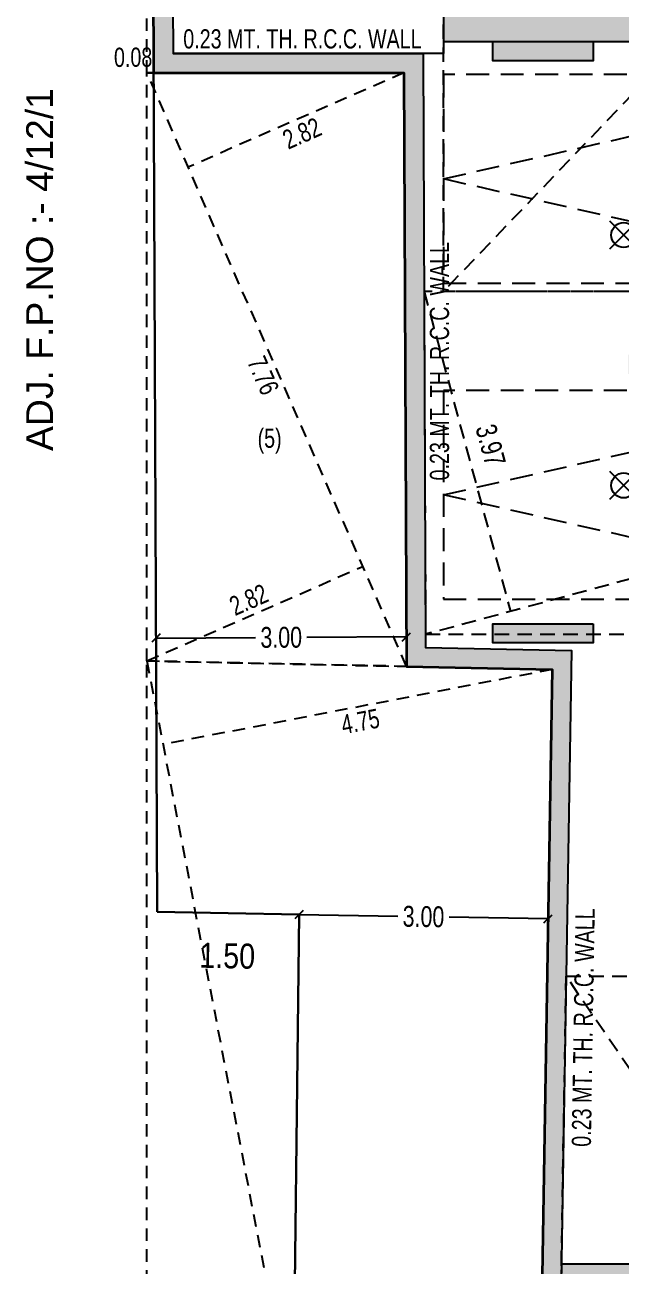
# Model space of a CAD drawing. Header units: millimetres. Extents: x 49 to 419, y 19 to 121.
# Drawn here: x 229.53 to 236.67, y 63.7 to 78.57 of the extents above; entities that cross this region are included whole.
import ezdxf
from ezdxf.enums import TextEntityAlignment as Align

# ---------------------------------------------------------------- set-up
doc = ezdxf.new("R2010")
doc.units = ezdxf.units.MM
doc.header["$MEASUREMENT"] = 0
doc.header["$PDMODE"] = 32
doc.header["$PDSIZE"] = 0.3
doc.linetypes.add('CONTINOUS', pattern=[0])
doc.linetypes.add('HIDDEN', pattern=[0.375, 0.25, -0.125])
for name, color, linetype, lineweight in [('A_BUILT UP', 1, 'Continuous', 35), ('A_FIRE SYSTEM', 1, 'HIDDEN', 25), ('F.P.LINE', 1, 'Continuous', 30), ('g-r.c.c', 5, 'Continuous', 30), ('g-sol250', 250, 'Continuous', 9)]:
    doc.layers.add(name, color=color, linetype=linetype, lineweight=lineweight)
for name, color, linetype in [('A_CAR', 251, 'HIDDEN'), ('A_LESS WORK', 251, 'HIDDEN'), ('A_MARGIN', 7, 'Continuous'), ('A_PARKING', 7, 'HIDDEN'), ('A_RAMP', 7, 'Continuous'), ('A_ROAD', 73, 'Continuous'), ('A_Text Wall', 2, 'Continuous'), ('A_Wall', 7, 'Continuous'), ('F.P.NO.', 1, 'Continuous'), ('K DIM IN TO IN', 7, 'Continuous')]:
    doc.layers.add(name, color=color, linetype=linetype)
doc.styles.add('AAAAA', font='arial.ttf', dxfattribs={"width": 0.7})
doc.styles.add('ARIAL', font='arial.ttf')
doc.styles.add('Dinesh', font='swisscl.ttf')
doc.styles.add('ROMAND', font='swissc.ttf')
doc.styles.add('SWISS', font='swisscl.ttf')
doc.dimstyles.new('Dim', dxfattribs={"dimtxt": 0.21, "dimasz": 0.1, "dimexe": 0.0625, "dimexo": 0.0625, "dimgap": 9e-05, "dimtad": 0, "dimtoh": 1, "dimzin": 0, "dimdsep": 46, "dimtxsty": 'Dinesh', "dimcen": 0, "dimclrd": 256, "dimclre": 256, "dimclrt": 256, "dimadec": 0, "dimazin": 0, "dimtfac": 1, "dimtofl": 0, "dimtmove": 0, "dimatfit": 3, "dimfxl": 0, "dimtolj": 1, "dimtzin": 0, "dimlwd": -1, "dimarcsym": 1})
doc.dimstyles.new('LESSWORK', dxfattribs={"dimtxt": 0.23, "dimasz": 0.23, "dimexe": 0.23, "dimexo": 0.23, "dimgap": 0.05, "dimtad": 0, "dimzin": 0, "dimdsep": 46, "dimtxsty": 'AAAAA', "dimblk": 'NONE', "dimcen": 0.09, "dimdle": 0.23, "dimse1": 1, "dimse2": 1, "dimsd1": 1, "dimsd2": 1, "dimclrd": 256, "dimclre": 256, "dimclrt": 256, "dimadec": 0, "dimazin": 0, "dimtfac": 1, "dimtix": 1, "dimtofl": 0, "dimtmove": 2, "dimatfit": 3, "dimfxl": 0.23, "dimtolj": 1, "dimtzin": 0, "dimarcsym": 0})
doc.dimstyles.new('PARKING', dxfattribs={"dimtxt": 0.5, "dimasz": 0.12, "dimexe": 0.1, "dimexo": 0, "dimgap": 0.1, "dimtad": 0, "dimzin": 0, "dimdsep": 46, "dimtxsty": 'AAAAA', "dimblk1": 'OBLIQUE', "dimblk2": 'OBLIQUE', "dimsah": 1, "dimcen": 0, "dimdle": 0.1, "dimse1": 1, "dimse2": 1, "dimsd1": 1, "dimsd2": 1, "dimclrd": 7, "dimclre": 7, "dimclrt": 7, "dimadec": 0, "dimazin": 0, "dimtfac": 1, "dimtix": 1, "dimtofl": 0, "dimtmove": 2, "dimatfit": 3, "dimldrblk": 'OBLIQUE', "dimfxl": 0.1, "dimtolj": 1, "dimtzin": 0, "dimarcsym": 0})
doc.dimstyles.new('SAT', dxfattribs={"dimtxt": 0.23, "dimasz": 0.11, "dimexe": 0.075, "dimexo": 0.075, "dimgap": 0.06, "dimtad": 0, "dimzin": 4, "dimdsep": 46, "dimtxsty": 'ARIAL', "dimblk": 'ARCHTICK', "dimcen": 0, "dimclrd": 256, "dimclre": 256, "dimadec": 0, "dimazin": 0, "dimtfac": 0.6, "dimtix": 1, "dimtofl": 0, "dimtmove": 2, "dimatfit": 3, "dimfxl": 0, "dimtolj": 1, "dimtzin": 0, "dimlwd": -1, "dimlwe": -1, "dimarcsym": 1})

# ---------------------------------------------------------------- blocks, each defined once
blk = doc.blocks.new('*D65')
at = {"layer": 'Defpoints', "color": 0, "linetype": 'HIDDEN', "ltscale": 0.6, "transparency": 16777216}
for p in [(230.99, 70.95), (230.824, 70.918), (235.464, 47.753)]:
    blk.add_point(p, dxfattribs=at)
at = {"layer": 'A_LESS WORK', "color": 7, "linetype": 'HIDDEN', "ltscale": 0.6, "transparency": 16777216, "insert": (233.061, 59.32), "char_height": 0.23, "attachment_point": 5, "rotation": 280.9156, "style": 'SWISS'}
blk.add_mtext('\\A1;23.62', dxfattribs=at)
blk = doc.blocks.new('_None')
blk = doc.blocks.new('*D66')
at = {"layer": 'Defpoints', "color": 0, "linetype": 'HIDDEN', "ltscale": 0.6, "transparency": 16777216}
for p in [(235.847, 70.849), (235.88, 70.674), (231.183, 69.95)]:
    blk.add_point(p, dxfattribs=at)
at = {"layer": 'A_LESS WORK', "color": 7, "linetype": 'HIDDEN', "ltscale": 0.6, "transparency": 16777216, "insert": (233.548, 70.225), "char_height": 0.23, "attachment_point": 5, "rotation": 10.9156, "style": 'SWISS'}
blk.add_mtext('\\A1;4.75', dxfattribs=at)
blk = doc.blocks.new('*D67')
at = {"layer": 'Defpoints', "color": 0, "linetype": 'HIDDEN', "ltscale": 0.6, "transparency": 16777216}
for p in [(233.578, 72.083), (230.917, 71.117), (230.99, 70.95)]:
    blk.add_point(p, dxfattribs=at)
at = {"layer": 'A_LESS WORK', "color": 7, "linetype": 'HIDDEN', "ltscale": 0.6, "transparency": 16777216, "insert": (232.211, 71.683), "char_height": 0.23, "attachment_point": 5, "rotation": 23.633, "style": 'SWISS'}
blk.add_mtext('\\A1;2.82', dxfattribs=at)
blk = doc.blocks.new('*D68')
at = {"layer": 'Defpoints', "color": 0, "linetype": 'HIDDEN', "ltscale": 0.6, "transparency": 16777216}
for p in [(230.827, 77.926), (230.99, 77.997), (234.102, 70.885)]:
    blk.add_point(p, dxfattribs=at)
at = {"layer": 'A_LESS WORK', "color": 7, "linetype": 'HIDDEN', "ltscale": 0.6, "transparency": 16777216, "insert": (232.383, 74.37), "char_height": 0.23, "attachment_point": 5, "rotation": 293.633, "style": 'SWISS'}
blk.add_mtext('\\A1;7.76', dxfattribs=at)
blk = doc.blocks.new('*D69')
at = {"layer": 'Defpoints', "color": 0, "linetype": 'HIDDEN', "ltscale": 0.6, "transparency": 16777216}
for p in [(234.071, 77.997), (234.142, 77.835), (231.485, 76.866)]:
    blk.add_point(p, dxfattribs=at)
at = {"layer": 'A_LESS WORK', "color": 7, "linetype": 'HIDDEN', "ltscale": 0.6, "transparency": 16777216, "insert": (232.849, 77.27), "char_height": 0.23, "attachment_point": 5, "rotation": 23.633, "style": 'SWISS'}
blk.add_mtext('\\A1;2.82', dxfattribs=at)
blk = doc.blocks.new('*D70')
at = {"layer": 'Defpoints', "color": 0, "linetype": 'HIDDEN', "ltscale": 0.6, "transparency": 16777216}
for p in [(230.736, 90.934), (230.99, 90.934), (230.99, 77.997)]:
    blk.add_point(p, dxfattribs=at)
at = {"layer": 'A_LESS WORK', "color": 7, "linetype": 'HIDDEN', "ltscale": 0.6, "transparency": 16777216, "insert": (230.736, 84.465), "char_height": 0.23, "attachment_point": 5, "rotation": 90, "style": 'SWISS'}
blk.add_mtext('\\A1;12.94', dxfattribs=at)
blk = doc.blocks.new('*D71')
at = {"layer": 'Defpoints', "color": 0, "linetype": 'HIDDEN', "ltscale": 0.6, "transparency": 16777216}
for p in [(231.07, 78.181), (230.99, 77.997), (231.071, 77.998)]:
    blk.add_point(p, dxfattribs=at)
at = {"layer": 'A_LESS WORK', "color": 7, "linetype": 'HIDDEN', "ltscale": 0.6, "transparency": 16777216, "insert": (230.825, 78.181), "char_height": 0.23, "attachment_point": 5, "rotation": 0.3583, "style": 'SWISS'}
blk.add_mtext('\\A1;0.08', dxfattribs=at)
blk = doc.blocks.new('_OBLIQUE')
at = {"color": 0, "linetype": 'ByBlock'}
blk.add_line((-0.5, -0.5), (0.5, 0.5), dxfattribs=at)
blk = doc.blocks.new('*D75')
at = {"layer": 'A_MARGIN', "transparency": 16777216}
for p, q in [((232.814, 67.912), (233.998, 67.892)), ((235.797, 67.862), (234.613, 67.882))]:
    blk.add_line(p, q, dxfattribs=at)
at = {"layer": 'Defpoints', "color": 0, "transparency": 16777216}
for p in [(232.814, 67.912), (235.797, 67.862), (235.797, 67.862)]:
    blk.add_point(p, dxfattribs=at)
at = {"layer": 'A_MARGIN', "transparency": 16777216, "xscale": 0.1, "yscale": 0.1, "zscale": 0.1}
for p, rotation in [((232.814, 67.912), 179.0499663573263), ((235.797, 67.862), 359.0499663573263)]:
    blk.add_blockref('_OBLIQUE', p, dxfattribs=dict(at, rotation=rotation))
at = {"layer": 'A_MARGIN', "transparency": 16777216, "insert": (234.305, 67.887), "char_height": 0.25, "attachment_point": 5, "rotation": 359.05, "style": 'Dinesh'}
blk.add_mtext('\\A1;3.00', dxfattribs=at)
blk = doc.blocks.new('*D76')
at = {"layer": 'A_MARGIN', "lineweight": -2, "transparency": 16777216}
for p, q in [((231.102, 70.935), (231.1, 71.288)), ((234.102, 70.948), (234.1, 71.301))]:
    blk.add_line(p, q, dxfattribs=at)
at = {"layer": 'A_MARGIN', "transparency": 16777216}
for p, q in [((231.1, 71.225), (232.293, 71.231)), ((234.1, 71.239), (232.908, 71.233))]:
    blk.add_line(p, q, dxfattribs=at)
at = {"layer": 'Defpoints', "color": 0, "transparency": 16777216}
for p in [(231.1, 71.225), (231.102, 70.872), (234.102, 70.885)]:
    blk.add_point(p, dxfattribs=at)
at = {"layer": 'A_MARGIN', "transparency": 16777216, "xscale": 0.1, "yscale": 0.1, "zscale": 0.1}
for p, rotation in [((231.1, 71.225), 180.2497674445655), ((234.1, 71.239), 0.2497674445654496)]:
    blk.add_blockref('_OBLIQUE', p, dxfattribs=dict(at, rotation=rotation))
at = {"layer": 'A_MARGIN', "transparency": 16777216, "insert": (232.6, 71.232), "char_height": 0.25, "attachment_point": 5, "rotation": 0.2498, "style": 'Dinesh'}
blk.add_mtext('\\A1;3.00', dxfattribs=at)
blk = doc.blocks.new('*D194')
at = {"layer": 'Defpoints', "color": 0, "ltscale": 0.7, "transparency": 16777216}
for p in [(236.015, 67.175), (249.307, 48.291), (249.026, 48.1)]:
    blk.add_point(p, dxfattribs=at)
at = {"layer": 'A_PARKING', "color": 0, "ltscale": 0.7, "transparency": 16777216, "insert": (242.801, 57.829), "char_height": 0.25, "attachment_point": 5, "rotation": 304.2983, "style": 'Dinesh'}
blk.add_mtext('\\A1;23.09', dxfattribs=at)
blk = doc.blocks.new('_ArchTick')
at = {"const_width": 0.15}
blk.add_lwpolyline([(-0.5, -0.5), (0.5, 0.5)], dxfattribs=at)
blk = doc.blocks.new('*D196')
at = {"layer": 'Defpoints', "color": 0, "ltscale": 0.7, "transparency": 16777216}
for p in [(234.592, 75.451), (234.312, 75.376), (235.347, 71.544)]:
    blk.add_point(p, dxfattribs=at)
at = {"layer": 'A_PARKING', "color": 0, "ltscale": 0.7, "transparency": 16777216, "insert": (235.109, 73.535), "char_height": 0.25, "attachment_point": 5, "rotation": 285.112, "style": 'Dinesh'}
blk.add_mtext('\\A1;3.97', dxfattribs=at)
blk = doc.blocks.new('*D197')
at = {"layer": 'Defpoints', "color": 0, "ltscale": 0.7, "transparency": 16777216}
for p in [(249.466, 75.63), (249.535, 75.376), (234.33, 71.27)]:
    blk.add_point(p, dxfattribs=at)
at = {"layer": 'A_PARKING', "color": 0, "ltscale": 0.7, "transparency": 16777216, "insert": (241.864, 73.577), "char_height": 0.25, "attachment_point": 5, "rotation": 15.112, "style": 'Dinesh'}
blk.add_mtext('\\A1;15.75', dxfattribs=at)
blk = doc.blocks.new('*D199')
at = {"layer": 'Defpoints', "color": 0, "ltscale": 0.7, "transparency": 16777216}
for p in [(234.543, 87.472), (234.543, 75.376), (234.943, 75.376)]:
    blk.add_point(p, dxfattribs=at)
at = {"layer": 'A_PARKING', "color": 0, "ltscale": 0.7, "transparency": 16777216, "insert": (234.943, 81.424), "char_height": 0.25, "attachment_point": 5, "rotation": 90, "style": 'Dinesh'}
blk.add_mtext('\\A1;12.10', dxfattribs=at)
blk = doc.blocks.new('CAR1')
at = {"layer": 'A_CAR', "ltscale": 1.1}
blk.add_lwpolyline([(2.5, 0), (2.5, -5.5), (0, -5.5), (0, 0)], close=True, dxfattribs=at)
blk.add_lwpolyline([(0, 0), (1.25, -5.5), (2.5, 0)], dxfattribs=at)
blk = doc.blocks.new('A$C43F9707E')
at = {"layer": 'A_FIRE SYSTEM', "linetype": 'CONTINOUS'}
for p, q in [((0.165, -0.165), (-0.165, 0.165)), ((-0.165, -0.165), (0.165, 0.165))]:
    blk.add_line(p, q, dxfattribs=at)
blk.add_circle((0, 0), 0.15, dxfattribs=at)
blk = doc.blocks.new('A$C2EEB2833')
at = {"layer": 'A_FIRE SYSTEM'}
for p in [(-10.931, 8.342), (-10.931, 5.342)]:
    blk.add_blockref('A$C43F9707E', p, dxfattribs=at)
blk = doc.blocks.new('*D290')
at = {"layer": 'Defpoints', "color": 0, "transparency": 16777216}
for p in [(230.524, 91.515), (230.987, 91.517), (231.115, 67.947)]:
    blk.add_point(p, dxfattribs=at)
at = {"layer": 'K DIM IN TO IN', "color": 7, "lineweight": -3, "transparency": 16777216, "insert": (230.588, 79.73), "char_height": 0.3, "attachment_point": 5, "rotation": 90.3109, "style": 'ROMAND'}
blk.add_mtext('\\A1;23.90', dxfattribs=at)
blk = doc.blocks.new('*D291')
at = {"layer": 'Defpoints', "color": 0, "transparency": 16777216}
for p in [(231.115, 67.947), (232.814, 67.912), (232.803, 67.399)]:
    blk.add_point(p, dxfattribs=at)
at = {"layer": 'K DIM IN TO IN', "color": 7, "lineweight": -3, "transparency": 16777216, "insert": (231.953, 67.417), "char_height": 0.3, "attachment_point": 5, "rotation": 358.8047, "style": 'ROMAND'}
blk.add_mtext('\\A1;1.50', dxfattribs=at)
blk = doc.blocks.new('*D292')
at = {"layer": 'Defpoints', "color": 0, "transparency": 16777216}
for p in [(232.814, 67.912), (232.004, 48.478), (232.44, 48.469)]:
    blk.add_point(p, dxfattribs=at)
at = {"layer": 'K DIM IN TO IN', "color": 7, "lineweight": -3, "transparency": 16777216, "insert": (232.191, 58.199), "char_height": 0.3, "attachment_point": 5, "rotation": 88.9001, "style": 'ROMAND'}
blk.add_mtext('\\A1;19.50', dxfattribs=at)

msp = doc.modelspace()

# ---------------------------------------------------------------- hatches: boundary and pattern name
at = {"layer": 'A_ROAD'}
msp.add_hatch(color=256, dxfattribs=at).paths.add_polyline_path([(241.203, 56.676), (235.842, 56.676), (235.809, 54.676), (245.026, 54.676), (245.026, 49.825), (247.026, 48.963), (247.026, 54.676), (249.15, 54.676), (249.187, 56.676), (243.203, 56.676), (243.203, 61.725), (249.282, 61.725), (249.319, 63.725), (243.203, 63.725), (243.204, 71.266), (245.275, 71.266), (245.275, 81.44), (234.543, 81.44), (234.543, 78.37), (240.043, 78.37), (240.043, 71.267), (241.203, 71.267), (241.203, 63.725), (235.958, 63.725), (235.925, 61.725), (241.203, 61.725)])
at = {"layer": 'A_Wall'}
h = msp.add_hatch(color=256, dxfattribs=at)
h.dxf.hatch_style = 1
h.paths.add_polyline_path([(249.25, 47.753), (249.769, 75.49), (249.606, 75.491), (249.647, 77.123), (249.888, 84.227), (250.038, 87.799), (250.154, 90.934), (230.99, 90.934), (231.061, 80.23), (231.071, 77.997), (234.071, 77.997), (234.102, 70.885), (235.847, 70.849), (235.562, 53.657)])
h.paths.add_polyline_path([(249.026, 48.1), (249.535, 75.261), (249.371, 75.261), (249.417, 77.13), (249.658, 84.236), (249.808, 87.808), (249.915, 90.704), (231.222, 90.704), (231.304, 78.227), (234.3, 78.227), (234.331, 71.111), (236.079, 71.074), (235.795, 53.807)], flags=16)
h.paths.add_polyline_path([(249.373, 75.376), (246.141, 75.376), (246.141, 84.702, 0.414214), (243.371, 87.472), (237.313, 87.472, 0.414214), (234.543, 84.702), (234.543, 82.727), (234.313, 82.727), (234.313, 84.702, -0.414214), (237.313, 87.702), (243.371, 87.702, -0.414214), (246.371, 84.702), (246.371, 75.606), (249.373, 75.606)], flags=0)
h.paths.add_polyline_path([(246.503, 69.616), (246.503, 68.824), (245.003, 68.824), (245.003, 69.616)], flags=0)
h.paths.add_polyline_path([(246.478, 69.591), (246.478, 68.849), (245.028, 68.849), (245.028, 69.591)], flags=0)
h.paths.add_polyline_path([(239.403, 71.267), (239.403, 70.614), (239.173, 70.614), (239.173, 69.714), (239.403, 69.714), (239.403, 68.715), (239.173, 68.715), (239.173, 67.815), (239.403, 67.815), (239.403, 67.175), (236.813, 67.175), (236.813, 71.267)], flags=0)
h.paths.add_polyline_path([(248.603, 67.786), (248.603, 70.742), (248.181, 70.742), (248.181, 67.786)], flags=8)
h.paths.add_polyline_path([(244.188, 69.535), (246.407, 69.535), (246.407, 69.957), (244.188, 69.957)], flags=8)
h.paths.add_polyline_path([(243.936, 68.622), (244.372, 68.622), (244.372, 69.107), (243.936, 69.107)], flags=8)
h.paths.add_polyline_path([(237.4, 67.446), (238.822, 67.446), (238.822, 69.092), (237.4, 69.092)], flags=8)
h.paths.add_polyline_path([(237.4, 69.341), (238.822, 69.341), (238.822, 70.987), (237.4, 70.987)], flags=8)
h.paths.add_polyline_path([(239.557, 69.885), (239.557, 70.439), (239.093, 70.439), (239.093, 69.885)], flags=8)
h.paths.add_polyline_path([(239.557, 67.986), (239.557, 68.54), (239.093, 68.54), (239.093, 67.986)], flags=8)
at = {"layer": 'g-sol250'}
h = msp.add_hatch(color=7, dxfattribs=at)
h.dxf.hatch_style = 1
h.paths.add_polyline_path([(245.505, 77.17), (245.275, 77.17), (245.275, 78.37), (245.505, 78.37)])
h.paths.add_polyline_path([(239.292, 78.37), (239.292, 78.14), (238.092, 78.14), (238.092, 78.37)])
h.paths.add_polyline_path([(236.337, 78.37), (236.337, 78.14), (235.137, 78.14), (235.137, 78.37)])
h.paths.add_polyline_path([(243.872, 81.67), (243.872, 81.44), (242.672, 81.44), (242.672, 81.67)])
h.paths.add_polyline_path([(245.505, 84.93), (245.275, 84.93), (245.275, 86.13), (245.505, 86.13)])
h.paths.add_polyline_path([(240.067, 86.915), (240.067, 86.685), (238.867, 86.685), (238.867, 86.915)])
h.paths.add_polyline_path([(235.367, 84.93), (235.137, 84.93), (235.137, 86.13), (235.367, 86.13)])
h.paths.add_polyline_path([(237.962, 74.619), (237.962, 74.389), (236.762, 74.389), (236.762, 74.619)])
h.paths.add_polyline_path([(236.337, 71.396), (236.337, 71.166), (235.137, 71.166), (235.137, 71.396)])
h.paths.add_polyline_path([(245.302, 71.396), (245.302, 71.166), (244.102, 71.166), (244.102, 71.396)])
h.paths.add_polyline_path([(245.302, 67.275), (245.302, 67.045), (244.102, 67.045), (244.102, 67.275)])
h.paths.add_polyline_path([(246.632, 63.955), (246.632, 63.725), (245.432, 63.725), (245.432, 63.955)])
h.paths.add_polyline_path([(248.257, 60.076), (248.257, 59.846), (247.057, 59.846), (247.057, 60.076)])
h.paths.add_polyline_path([(248.257, 56.906), (248.257, 56.676), (247.057, 56.676), (247.057, 56.906)])
h.paths.add_polyline_path([(244.697, 56.906), (244.697, 56.676), (243.497, 56.676), (243.497, 56.906)])
h.paths.add_polyline_path([(238.012, 56.906), (238.012, 56.676), (236.812, 56.676), (236.812, 56.906)])
h.paths.add_polyline_path([(236.812, 53.375), (238.006, 52.853), (237.914, 52.642), (236.812, 53.118)])
h.paths.add_polyline_path([(241.897, 50.924), (241.897, 51.175), (243.09, 50.66), (242.999, 50.449)])
h.paths.add_polyline_path([(248.027, 51.132), (248.257, 51.132), (248.257, 49.932), (248.027, 49.932)])
h.paths.add_polyline_path([(237.043, 66.076), (236.813, 66.076), (236.813, 67.276), (237.043, 67.276)])
h.paths.add_polyline_path([(240.002, 60.076), (240.002, 59.846), (238.802, 59.846), (238.802, 60.076)])
h.paths.add_polyline_path([(248.257, 67.275), (248.257, 67.045), (247.057, 67.045), (247.057, 67.275)])
h.paths.add_polyline_path([(247.258, 71.396), (247.258, 71.166), (246.058, 71.166), (246.058, 71.396)])

# ---------------------------------------------------------------- linework, layer by layer
at = {"layer": 'A_BUILT UP'}
msp.add_lwpolyline([(249.25, 47.753), (249.769, 75.49), (249.606, 75.49), (249.647, 77.123), (249.888, 84.227), (250.038, 87.799), (250.154, 90.934), (230.99, 90.934), (231.061, 80.23), (231.071, 77.997), (234.071, 77.997), (234.102, 70.885), (235.847, 70.849), (235.562, 53.657)], close=True, dxfattribs=at)
at = {"layer": 'A_LESS WORK', "linetype": 'HIDDEN', "ltscale": 0.6}
for p, q in [((234.102, 70.885), (230.99, 77.997)), ((234.071, 77.997), (231.485, 76.866)), ((230.99, 70.95), (233.578, 72.083)), ((230.99, 70.95), (235.464, 47.753)), ((235.847, 70.849), (231.183, 69.95))]:
    msp.add_line(p, q, dxfattribs=at)
for points in [[(231.071, 77.997), (230.99, 77.997), (230.99, 90.934)], [(230.99, 77.997), (234.071, 77.997), (234.102, 70.885), (230.99, 70.95)], [(230.99, 70.95), (235.847, 70.849), (235.464, 47.753), (230.99, 47.753)]]:
    msp.add_lwpolyline(points, close=True, dxfattribs=at)
at = {"layer": 'A_PARKING', "ltscale": 0.7}
for p, q in [((246.141, 87.472), (234.543, 75.376)), ((234.312, 75.376), (235.347, 71.544)), ((249.535, 75.376), (234.33, 71.27)), ((249.026, 48.1), (236.015, 67.175))]:
    msp.add_line(p, q, dxfattribs=at)
for points in [[(246.141, 75.376), (234.543, 75.376), (234.543, 87.472), (246.141, 87.472)], [(249.535, 75.376), (234.312, 75.376), (234.33, 71.27), (249.46, 71.27)], [(249.026, 48.1), (235.795, 53.807), (236.015, 67.175), (249.384, 67.175)]]:
    msp.add_lwpolyline(points, close=True, dxfattribs=at)
at = {"layer": 'A_RAMP', "flags": 128}
msp.add_lwpolyline([(234.543, 82.727), (234.543, 78.227), (231.304, 78.227)], dxfattribs=at)
at = {"layer": 'A_ROAD', "color": 7, "flags": 128}
msp.add_lwpolyline([(249.282, 61.725), (249.319, 63.725), (243.203, 63.725), (243.204, 71.266), (245.275, 71.266), (245.275, 81.44), (234.543, 81.44), (234.543, 78.37), (240.043, 78.37), (240.043, 71.267), (241.203, 71.267), (241.203, 63.725), (235.958, 63.725), (235.925, 61.725)], dxfattribs=at)
at = {"layer": 'A_Wall'}
for points in [[(249.25, 47.753), (249.769, 75.49), (249.606, 75.491), (249.647, 77.123), (249.888, 84.227), (250.038, 87.799), (250.154, 90.934), (230.99, 90.934), (231.061, 80.23), (231.071, 77.997), (234.071, 77.997), (234.102, 70.885), (235.847, 70.849), (235.562, 53.657)], [(249.026, 48.1), (249.535, 75.261), (249.371, 75.261), (249.417, 77.13), (249.658, 84.236), (249.808, 87.808), (249.915, 90.704), (231.222, 90.704), (231.304, 78.227), (234.3, 78.227), (234.331, 71.111), (236.079, 71.074), (235.795, 53.807)]]:
    msp.add_lwpolyline(points, close=True, dxfattribs=at)
at = {"layer": 'F.P.LINE', "color": 7, "ltscale": 5}
msp.add_lwpolyline([(231.115, 67.947), (232.814, 67.912), (232.741, 61.443), (232.44, 48.469), (240.878, 44.822), (252.225, 39.936), (252.183, 43.967), (252.365, 54.149), (252.77, 75.488), (249.606, 75.491), (249.647, 77.123), (249.888, 84.227), (250.038, 87.799), (250.154, 90.934), (230.99, 90.934), (231.061, 80.23)], close=True, dxfattribs=at)
at = {"layer": 'g-r.c.c', "color": 7, "lineweight": -3}
for points in [[(236.337, 78.37), (236.337, 78.14), (235.137, 78.14), (235.137, 78.37)], [(236.337, 71.396), (236.337, 71.166), (235.137, 71.166), (235.137, 71.396)]]:
    msp.add_lwpolyline(points, close=True, dxfattribs=at)

# ---------------------------------------------------------------- block references
at = {"layer": 'A_CAR', "linetype": 'HIDDEN', "xscale": -1, "rotation": 270}
for p in [(240.043, 75.475), (240.043, 71.691)]:
    msp.add_blockref('CAR1', p, dxfattribs=at)
at = {"layer": 'A_FIRE SYSTEM'}
msp.add_blockref('A$C2EEB2833', (247.636, 67.711), dxfattribs=at)

# ---------------------------------------------------------------- texts
at = {"layer": 'A_LESS WORK', "color": 7, "linetype": 'HIDDEN', "ltscale": 0.6, "style": 'Dinesh'}
msp.add_text('(5)', height=0.23, dxfattribs=at).set_placement((232.461, 73.504), align=Align.CENTER)
at = {"layer": 'A_Text Wall', "color": 7, "lineweight": -3, "insert": (232.854, 78.401), "char_height": 0.23, "width": 3.00369, "attachment_point": 5, "style": 'Dinesh'}
msp.add_mtext('0.23 MT. TH. R.C.C. WALL', dxfattribs=at)
at = {"layer": 'A_Text Wall', "color": 7, "lineweight": -3, "char_height": 0.23, "width": 3.24865, "attachment_point": 5, "style": 'Dinesh'}
for insert, rotation in [((234.498, 74.541), 90), ((236.221, 66.559), 89.0575)]:
    msp.add_mtext('0.23 MT. TH. R.C.C. WALL', dxfattribs=dict(at, insert=insert, rotation=rotation))
at = {"layer": 'F.P.NO.', "style": 'ARIAL'}
msp.add_text('ADJ. F.P.NO :- 4/12/1', height=0.32, rotation=90, dxfattribs=at).set_placement((229.864, 75.639), align=Align.CENTER)

# ---------------------------------------------------------------- dimensions: what is measured, and where the dimension line sits
at = {"layer": 'A_LESS WORK', "linetype": 'HIDDEN', "ltscale": 0.6}
for p1, p2, distance, picture, middle in [((230.99, 77.997), (230.99, 90.934), 0.254, '*D70', (230.736, 84.465)), ((234.102, 70.885), (230.99, 77.997), 0.178, '*D68', (232.383, 74.37)), ((231.485, 76.866), (234.071, 77.997), -0.177, '*D69', (232.849, 77.27)), ((233.578, 72.0828), (230.99, 70.9504), -0.182, '*D67', (232.211, 71.6833)), ((235.464, 47.753), (230.99, 70.95), 0.169, '*D65', (233.061, 59.32)), ((231.183, 69.95), (235.847, 70.849), -0.178, '*D66', (233.548, 70.225))]:
    dim = msp.add_aligned_dim(p1=p1, p2=p2, distance=distance, dimstyle='LESSWORK', override={"dimtxsty": 'SWISS', "dimclrt": 7}, dxfattribs=at)
    dim.commit()
    dim.dimension.update_dxf_attribs({"geometry": picture, "text_midpoint": middle})
dim = msp.add_linear_dim(base=(231.07, 78.181), p1=(230.99, 77.997), p2=(231.071, 77.998), angle=0.3583, dimstyle='LESSWORK', override={"dimtxsty": 'SWISS', "dimclrt": 7}, dxfattribs=at)
dim.commit()
dim.dimension.update_dxf_attribs({"geometry": '*D71', "text_midpoint": (230.825, 78.181), "dimtype": 161})
at = {"layer": 'A_MARGIN'}
dim = msp.add_aligned_dim(p1=(234.102, 70.885), p2=(231.102, 70.872), distance=-0.353, dimstyle='Dim', override={"dimtxt": 0.25, "dimgap": 0.05, "dimblk1": 'OBLIQUE', "dimblk2": 'OBLIQUE', "dimsah": 1}, dxfattribs=at)
dim.commit()
dim.dimension.update_dxf_attribs({"geometry": '*D76', "text_midpoint": (232.6, 71.232)})
dim = msp.add_aligned_dim(p1=(232.814, 67.912), p2=(235.797, 67.862), distance=0, text='3.00', dimstyle='Dim', override={"dimtxt": 0.25, "dimgap": 0.05, "dimblk1": 'OBLIQUE', "dimblk2": 'OBLIQUE', "dimsah": 1}, dxfattribs=at)
dim.commit()
dim.dimension.update_dxf_attribs({"geometry": '*D75', "text_midpoint": (234.305, 67.887)})
at = {"layer": 'A_PARKING', "ltscale": 0.7}
for p1, p2, distance, picture, middle in [((234.543, 87.472), (234.543, 75.376), 0.4, '*D199', (234.943, 81.424)), ((234.33, 71.27), (249.535, 75.376), 0.263, '*D197', (241.864, 73.577)), ((235.347, 71.544), (234.312, 75.376), -0.289, '*D196', (235.109, 73.535)), ((236.015, 67.175), (249.026, 48.1), 0.339, '*D194', (242.801, 57.829))]:
    dim = msp.add_aligned_dim(p1=p1, p2=p2, distance=distance, dimstyle='SAT', override={"dimtxt": 0.25, "dimgap": 0.05, "dimtxsty": 'Dinesh', "dimse1": 1, "dimse2": 1, "dimsd1": 1, "dimsd2": 1}, dxfattribs=at)
    dim.commit()
    dim.dimension.update_dxf_attribs({"geometry": picture, "text_midpoint": middle})
at = {"layer": 'K DIM IN TO IN', "lineweight": -3}
for p1, p2, distance, text, picture, middle in [((231.115, 67.947), (230.987, 91.517), 0.462, '23.90', '*D290', (230.588, 79.73)), ((231.115, 67.947), (232.814, 67.912), -0.513, '1.50', '*D291', (231.953, 67.417)), ((232.814, 67.912), (232.44, 48.469), -0.436, '19.50', '*D292', (232.191, 58.199))]:
    dim = msp.add_aligned_dim(p1=p1, p2=p2, distance=distance, text=text, dimstyle='PARKING', override={"dimtxt": 0.3, "dimgap": 0.05, "dimtxsty": 'ROMAND', "dimfxl": 0.2, "dimarcsym": 1}, dxfattribs=at)
    dim.commit()
    dim.dimension.update_dxf_attribs({"geometry": picture, "text_midpoint": middle})

doc.saveas('drawing.dxf')
